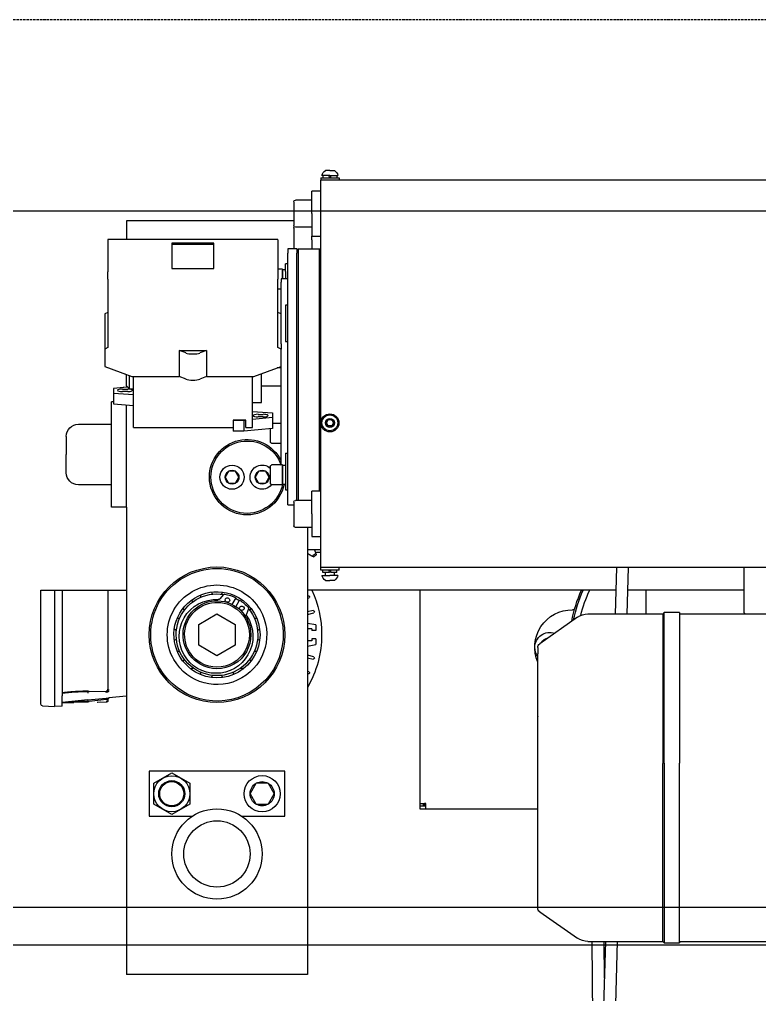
# Model space of a CAD drawing. Extents: x -1899985 to 1774885, y 556286 to 2175695.
# Drawn here: x -1111464 to -1110691, y 576451 to 577467 of the extents above; entities that cross this region are included whole.
import ezdxf

# ---------------------------------------------------------------- set-up
doc = ezdxf.new("R2010")
doc.units = 0
doc.header["$LTSCALE"] = 10
doc.header["$MEASUREMENT"] = 0
doc.linetypes.add('20剖面图$0$DASH', pattern=[0.35, 0.25, -0.1])
for name, color, linetype in [('20剖面图$0$A-LIN-V', 9, 'Continuous'), ('20剖面图$0$EWHS5T6M-1', 7, 'Continuous'), ('20剖面图$0$EWHS5T6M-3', 7, 'Continuous'), ('20剖面图$0$FHSGH10105-主梁-04', 7, 'Continuous'), ('20剖面图$0$FHSGH10105-主梁-06', 7, 'Continuous'), ('20剖面图$0$S-SB', 21, 'Continuous'), ('20剖面图$0$零件1^葫芦小车', 7, 'Continuous'), ('A-LIN-V', 9, 'Continuous')]:
    doc.layers.add(name, color=color, linetype=linetype)

# ---------------------------------------------------------------- blocks, each defined once
blk = doc.blocks.new('20剖面图$0$n44')
at = {"color": 3}
for p, q in [((1561181.8, -79435.6), (1561092.4, -79435.6)), ((1560515.7, -79801.8), (1560515.7, -79803.4))]:
    blk.add_line(p, q, dxfattribs=at)
at = {"color": 6, "linetype": '20剖面图$0$DASH'}
blk.add_lwpolyline([(1563769.3, -78840.6), (1555174.3, -78840.6), (1555174.3, -81443.1)], dxfattribs=at)
at = {"layer": '20剖面图$0$EWHS5T6M-1', "color": 3, "linetype": 'Continuous'}
for p, q in [((1560550.3, -79460.5), (1560550.3, -79435.6)), ((1560786, -79658), (1560786, -79435.6)), ((1560786, -79663.9), (1560786, -79435.6)), ((1560903.8, -79435.6), (1560903.8, -79836.3)), ((1561092.4, -79435.6), (1561092.4, -79836.3)), ((1561111.9, -79435.6), (1561111.9, -79539.5)), ((1561159.8, -79435.6), (1561159.8, -79545.8)), ((1561167.7, -79435.6), (1561167.7, -79545.8)), ((1561181.8, -79545.8), (1561181.8, -79435.6)), ((1561181.8, -79545.8), (1561181.8, -79435.6)), ((1560903.8, -79444.3), (1560902.1, -79443.6)), ((1560902.9, -79441.5), (1560903.8, -79441.9)), ((1560625.1, -79456.1), (1560627.3, -79456.1)), ((1560897.7, -79456.9), (1560903.8, -79458.2)), ((1560903.8, -79460.8), (1560897.2, -79459.1)), ((1560998.1, -79460.4), (1560979.3, -79471.3)), ((1561017, -79471.3), (1560998.1, -79460.4)), ((1560895.1, -79471.9), (1560903.8, -79470.4)), ((1560895.1, -79471.9), (1560895.1, -79477.8)), ((1560895.1, -79477.8), (1560899, -79477.8)), ((1560899, -79475.8), (1560903.8, -79475.8)), ((1560899, -79475.8), (1560899, -79477.8)), ((1560979.3, -79471.3), (1560979.3, -79493)), ((1561017, -79493), (1561017, -79471.3)), ((1560895.1, -79486.5), (1560895.1, -79492.4)), ((1560895.1, -79486.5), (1560899, -79486.5)), ((1560899, -79486.5), (1560899, -79488.5)), ((1560903.8, -79493.9), (1560895.1, -79492.4)), ((1560899, -79488.5), (1560903.8, -79488.5)), ((1560979.3, -79493), (1560998.1, -79503.9)), ((1560998.1, -79503.9), (1561017, -79493)), ((1560897.2, -79505.2), (1560903.8, -79503.5)), ((1560903.8, -79506.1), (1560897.7, -79507.4)), ((1560902.1, -79520.7), (1560903.8, -79520)), ((1560903.8, -79522.4), (1560902.9, -79522.8)), ((1560903.8, -79537.3), (1560903.8, -79836.3)), ((1561092.4, -79546.2), (1561111.1, -79548)), ((1561092.4, -79546.2), (1561111.1, -79548)), ((1561111.1, -79548), (1561110.5, -79548)), ((1561110.5, -79548), (1561110.5, -79548)), ((1561111.1, -79548), (1561110.5, -79548)), ((1561110.5, -79548), (1561110.5, -79548)), ((1561111.9, -79539.5), (1561112.7, -79539.5)), ((1561131.4, -79541.3), (1561113.4, -79541)), ((1561132.7, -79550.1), (1561113.6, -79548.2)), ((1561132.7, -79550.1), (1561113.6, -79548.2)), ((1561131.4, -79541.3), (1561132.6, -79541.4)), ((1561159.8, -79556.7), (1561159.8, -79545.8)), ((1561167.7, -79545.8), (1561167.7, -79556.8)), ((1561181.8, -79554.6), (1561181.8, -79545.8)), ((1561181.8, -79554.6), (1561181.8, -79545.8)), ((1561111.9, -79549.5), (1561111.9, -79551.2)), ((1561113.4, -79552), (1561112.7, -79552)), ((1561112.7, -79552), (1561112.7, -79552)), ((1561112.7, -79552), (1561113.4, -79552)), ((1561113.4, -79549.7), (1561131.4, -79551.6)), ((1561122.9, -79552.2), (1561113.4, -79552)), ((1561122.8, -79552.2), (1561119.7, -79552.1)), ((1561123, -79552.2), (1561119.7, -79552.1)), ((1561132.6, -79551.6), (1561131.4, -79551.6)), ((1561132.6, -79551.6), (1561159.8, -79552.8)), ((1561132.6, -79552.4), (1561159.8, -79552.8)), ((1561159.8, -79552.7), (1561132.7, -79550.1)), ((1561132.7, -79550.1), (1561159.8, -79552.7)), ((1561159.8, -79552.7), (1561132.7, -79550.1)), ((1561132.7, -79550.1), (1561159.8, -79552.7)), ((1561159.8, -79552.8), (1561147.5, -79552.6)), ((1561159.8, -79556.7), (1561159.8, -79552.7)), ((1561159.8, -79556.7), (1561159.8, -79556.7)), ((1561159.8, -79556.7), (1561167.7, -79556.8)), ((1561159.8, -79556.7), (1561167.7, -79556.8)), ((1561159.8, -79556.7), (1561159.8, -79556.7)), ((1561159.8, -79556.7), (1561167.7, -79556.8)), ((1561159.8, -79556.7), (1561167.7, -79556.8)), ((1561180.3, -79556.1), (1561167.7, -79556.8)), ((1561180.3, -79556.1), (1561167.7, -79556.8)), ((1561180.3, -79556.1), (1561167.7, -79556.8)), ((1561180.3, -79556.1), (1561167.7, -79556.8)), ((1561167.7, -79556.8), (1561167.7, -79556.8)), ((1561167.7, -79556.8), (1561167.7, -79556.8)), ((1560781.7, -79659.6), (1560780.1, -79658)), ((1560780.1, -79658), (1560781.7, -79658)), ((1560780.1, -79659.6), (1560780.1, -79658)), ((1560781.7, -79659.6), (1560780.1, -79658)), ((1560780.1, -79663.9), (1560780.1, -79659.6)), ((1560780.1, -79660.8), (1560786, -79660.8)), ((1560786, -79658), (1560781.7, -79658)), ((1560782.8, -79660.7), (1560782.8, -79658)), ((1560782.8, -79660.7), (1560786, -79660.7)), ((1560786, -79660.7), (1560786, -79658)), ((1560786, -79663.9), (1560786, -79660.8)), ((1560663.4, -79663.9), (1560780.1, -79663.9)), ((1560663.4, -79663.9), (1560786, -79663.9)), ((1560780.1, -79663.9), (1560786, -79663.9))]:
    blk.add_line(p, q, dxfattribs=at)
for centre, radius, start, end in [((1560481.1, -79495.3), 141.4, 13.6474, 24.975), ((1560481.1, -79495.3), 147.7, 11.1841, 23.8445), ((1560481.1, -79495.3), 149.3, 10.5591, 23.5782), ((1560998.1, -79482.1), 109.2, 154.7877, 180), ((1560998.1, -79482.1), 109.2, 154.7877, 180), ((1560902.5, -79442.5), 1.1, 69, 246), ((1560627.3, -79495.3), 39.3, 336.9261, 90), ((1560897.5, -79458), 1.1, 78, 255), ((1560650.8, -79495.3), 15.7, 0, 108.9767), ((1560650.8, -79495.3), 10.2, 29.7951, 80.2049), ((1560650.8, -79495.3), 9.43, 43.5764, 66.4236), ((1560998.1, -79482.1), 109.2, 180, 210.3098), ((1560998.1, -79482.1), 109.2, 180, 210.3098), ((1560650.8, -79495.3), 15.7, 323.1301, 0), ((1560897.5, -79506.3), 1.1, 105, 282), ((1560902.5, -79521.7), 1.1, 114, 291), ((1561111.2, -80977.6), 1438.1, 89.9717, 90.0283), ((1561110.3, -79549.5), 1.57, 0.0067, 84.4934), ((1561110.3, -79549.5), 1.57, 0, 84.5), ((1561113.6, -79538.8), 3.54, 224.3744, 269.1688), ((1561110.2, -79575.9), 27.9, 83.1236, 88.2406), ((1561110.2, -79575.9), 27.9, 83.1236, 88.2406), ((1561113.5, -79539.5), 1.57, 180, 216.594), ((1561113.5, -79539.5), 1.57, 180, 269), ((1561113.5, -79539.4), 1.58, 216.7224, 268.8717), ((1561124.5, -79540.6), 11.1, 177.9665, 182.0335), ((1561084.1, -79546.4), 29.6, 353.4425, 356.447), ((1561135.7, -79705.9), 164.6, 81.5673, 91.0684), ((1561112.7, -79551.2), 0.784, 179.847, 269.153), ((1561112.7, -79551.2), 0.784, 179.8571, 269.1429), ((1561111.4, -79560.3), 10.8, 78.9856, 85.6242), ((1561124.7, -79551.6), 11.3, 178.0016, 181.9984), ((1561112.8, -79549.3), 19.9, 353.3641, 357.7081), ((1561180.2, -79554.6), 1.57, 273, 0), ((1561180.2, -79554.6), 1.57, 273, 0), ((1561180.2, -79554.6), 1.57, 273, 0), ((1561180.2, -79554.6), 1.57, 273, 0), ((1561045.3, -79647.8), 12.6, 0, 180), ((1561045.3, -79647.8), 12.6, 180, 0), ((1560998.1, -79710.6), 47.1, 90, 270), ((1560998.1, -79710.6), 47.1, 270, 90), ((1560998.1, -79710.6), 34.6, 90, 270), ((1560998.1, -79710.6), 34.6, 270, 90)]:
    blk.add_arc(centre, radius, start, end, dxfattribs=at)
for points, degree, knots in [([(1561112.2, -79549.6), (1561112.2, -79549.2), (1561112.1, -79548.8), (1561111.7, -79548.2), (1561111.4, -79548), (1561111.1, -79548)], 3, [0, 0, 0, 0, 0.497, 0.497, 1, 1, 1, 1]), ([(1561113.6, -79542.4), (1561113.6, -79542), (1561113.6, -79541.7), (1561113.5, -79541.2), (1561113.5, -79541), (1561113.4, -79541)], 3, [0, 0, 0, 0, 0.5, 0.5, 1, 1, 1, 1]), ([(1561159.8, -79542.6), (1561159.4, -79542.5), (1561158.9, -79542.4), (1561156.6, -79542), (1561152.5, -79541.6), (1561148.4, -79541.2), (1561143, -79540.9), (1561138, -79540.7), (1561132.6, -79540.6)], 2, [0.1931582, 0.1931582, 0.1931582, 0.25, 0.25, 0.5, 0.5, 0.75, 0.75, 1, 1, 1]), ([(1561132.6, -79541.4), (1561132.6, -79541.4), (1561132.7, -79541.6), (1561132.7, -79542.1), (1561132.7, -79542.5), (1561132.7, -79542.9)], 3, [0, 0, 0, 0, 0.5, 0.5, 1, 1, 1, 1]), ([(1561113.4, -79551.2), (1561113, -79551.2), (1561112.6, -79551.2), (1561112.1, -79551.2), (1561111.9, -79551.2), (1561111.9, -79551.2)], 3, [0, 0, 0, 0, 0.5, 0.5, 1, 1, 1, 1]), ([(1560782.8, -79660.7), (1560782.8, -79660.5), (1560782.7, -79660.4), (1560782.3, -79660), (1560782, -79659.8), (1560781.7, -79659.6)], 3, [0, 0, 0, 0, 0.5, 0.5, 1, 1, 1, 1]), ([(1560781.7, -79659.6), (1560781.9, -79659.9), (1560782.1, -79660.2), (1560782.4, -79660.6), (1560782.6, -79660.8), (1560782.8, -79660.8)], 3, [0, 0, 0, 0, 0.5, 0.5, 1, 1, 1, 1])]:
    blk.add_open_spline(points, degree=degree, knots=knots, dxfattribs=at)
at = {"layer": '20剖面图$0$EWHS5T6M-3', "color": 3, "linetype": 'Continuous'}
for p, q in [((1560880.3, -78998), (1560875.5, -78998)), ((1560880.3, -78998), (1560885, -78998)), ((1560883.9, -78998), (1560883.9, -78998)), ((1559975.1, -79008.2), (1560889.7, -79008.2)), ((1559975.1, -79008.2), (1560889.7, -79008.2)), ((1560889.7, -79005.7), (1560870.8, -79005.7)), ((1560870.8, -79005.7), (1560870.8, -79008.2)), ((1560880.3, -79003.2), (1560872, -79003.2)), ((1560873, -79003.2), (1560873, -79005.7)), ((1560879.9, -79003.2), (1560879.3, -79005.7)), ((1560880.3, -79003.2), (1560888.5, -79003.2)), ((1560880.6, -79005.7), (1560881.2, -79003.2)), ((1560887.6, -79003.2), (1560887.6, -79005.7)), ((1560889.7, -79005.7), (1560889.7, -79008.2)), ((1560889.7, -79049.8), (1560889.7, -79008.2)), ((1560889.7, -79019.5), (1560889.7, -79008.2)), ((1560889.7, -79019.5), (1560899.1, -79019.5)), ((1560889.7, -79019.5), (1560899.1, -79019.5)), ((1560899.1, -79043), (1560899.1, -79019.5)), ((1560899.1, -79028.9), (1560899.1, -79019.5)), ((1560899.1, -79028.9), (1560916.1, -79028.9)), ((1560899.1, -79028.9), (1560916.1, -79028.9)), ((1560918, -79030.8), (1560918, -79055.3)), ((1560918, -79030.8), (1560918, -79050.6)), ((1560889.7, -79370.4), (1560889.7, -79049.8)), ((1560899.1, -79043), (1560899.1, -79066.6)), ((1560918, -79050.6), (1561079.8, -79050.6)), ((1560918, -79050.6), (1561079.8, -79050.6)), ((1561079.8, -79050.6), (1561092.4, -79050.6)), ((1561079.8, -79050.6), (1561092.4, -79050.6)), ((1561092.4, -79050.6), (1561092.4, -79070)), ((1561092.4, -79050.6), (1561092.4, -79070)), ((1560899.1, -79057.2), (1560916.1, -79057.2)), ((1560918, -79058.2), (1560918, -79079.7)), ((1560899.1, -79066.6), (1560889.7, -79066.6)), ((1560899.1, -79070.4), (1560899.1, -79066.6)), ((1560899.1, -79070.4), (1560899.1, -79079.7)), ((1560934.5, -79070.2), (1560934.5, -79070)), ((1560934.5, -79070), (1561112, -79070)), ((1560934.5, -79070.2), (1560934.5, -79103.6)), ((1561092.4, -79070), (1561112, -79070)), ((1561112, -79070), (1561112, -79070.2)), ((1561112, -79070), (1561112, -79070.2)), ((1561112, -79070.2), (1561112, -79103.6)), ((1561112, -79070.2), (1561112, -79103.6)), ((1560889.7, -79081.3), (1560891.3, -79079.7)), ((1560891.3, -79332.5), (1560891.3, -79079.7)), ((1560913.3, -79079.7), (1560891.3, -79079.7)), ((1560913.3, -79079.7), (1560913.3, -79342)), ((1560914.8, -79081.3), (1560913.3, -79079.7)), ((1560914.8, -79079.7), (1560914.8, -79084.2)), ((1560914.8, -79079.7), (1560924.3, -79079.7)), ((1560924.3, -79079.7), (1560924.3, -79084.2)), ((1561001.3, -79073.7), (1561045.3, -79073.7)), ((1561001.3, -79100.1), (1561001.3, -79073.7)), ((1561001.3, -79075.2), (1561045.3, -79075.2)), ((1561045.3, -79073.7), (1561045.3, -79100.1)), ((1560914.8, -79342), (1560914.8, -79084.2)), ((1560924.3, -79146.5), (1560924.3, -79084.2)), ((1560924.3, -79095.5), (1560926.6, -79095.5)), ((1560926.6, -79103.3), (1560926.6, -79095.5)), ((1560926.6, -79101.5), (1560929.9, -79101.5)), ((1560929.9, -79101.3), (1560929.9, -79101)), ((1560929.9, -79101), (1560934.5, -79101)), ((1560929.9, -79101.3), (1560929.9, -79111.1)), ((1560929.9, -79111.1), (1560929.9, -79101.9)), ((1561045.3, -79100.1), (1561001.3, -79100.1)), ((1560924.3, -79111.1), (1560931.3, -79111.1)), ((1560926.6, -79103.3), (1560926.6, -79111.1)), ((1560931.3, -79111.1), (1560931.3, -79114.6)), ((1560934.5, -79103.6), (1560934.5, -79111.3)), ((1560934.5, -79182.6), (1560934.5, -79111.3)), ((1561112, -79111.3), (1561112, -79103.6)), ((1561112, -79111.3), (1561112, -79103.6)), ((1561112, -79111.3), (1561112, -79182.6)), ((1561112, -79111.3), (1561112, -79146)), ((1560931.3, -79178.8), (1560931.3, -79114.6)), ((1560934.5, -79121.4), (1560931.3, -79121.4)), ((1560924.3, -79138.6), (1560926.6, -79138.6)), ((1560926.6, -79138.6), (1560926.6, -79167.9)), ((1560924.3, -79328.9), (1560924.3, -79146.5)), ((1560931.3, -79147.5), (1560934.5, -79146)), ((1561112, -79146), (1561115.2, -79147.5)), ((1561112, -79146), (1561115.2, -79147.5)), ((1561115.2, -79147.5), (1561115.2, -79184.2)), ((1561115.2, -79147.5), (1561115.2, -79184.2)), ((1560926.6, -79167.9), (1560926.6, -79176.4)), ((1560926.6, -79176.4), (1560924.3, -79176.4)), ((1560931.3, -79178.8), (1560931.3, -79184.2)), ((1560931.3, -79184.2), (1560934.5, -79182.6)), ((1561112, -79182.6), (1561115.2, -79184.2)), ((1560931.3, -79202.4), (1560931.3, -79184.2)), ((1561009.1, -79185.7), (1561016.1, -79188.3)), ((1561037.4, -79185.7), (1561009.1, -79185.7)), ((1561009.1, -79185.7), (1561009.1, -79213)), ((1561030.4, -79188.3), (1561037.4, -79185.7)), ((1561037.4, -79185.7), (1561037.4, -79213)), ((1561115.2, -79184.2), (1561115.2, -79202.4)), ((1561115.2, -79184.2), (1561115.2, -79202.4)), ((1560931.3, -79304.9), (1560931.3, -79202.4)), ((1560959.6, -79213), (1560931.3, -79202.4)), ((1561115.2, -79202.4), (1561086.9, -79213)), ((1561115.2, -79202.4), (1561092.4, -79210.9)), ((1560931.3, -79203.8), (1560935.3, -79203.8)), ((1560951.8, -79240), (1560951.8, -79210.4)), ((1561009.1, -79213), (1560959.6, -79213)), ((1560961.2, -79265.9), (1560961.2, -79213)), ((1561009.1, -79213), (1561016.1, -79215.7)), ((1561030.4, -79215.7), (1561037.4, -79213)), ((1561086.9, -79213), (1561037.4, -79213)), ((1561085.3, -79265.9), (1561085.3, -79213)), ((1561089.3, -79225.8), (1561089.3, -79212.1)), ((1561092.4, -79222.7), (1561092.4, -79210.9)), ((1561092.4, -79222.7), (1561092.4, -79210.9)), ((1560951.8, -79222.7), (1560931.3, -79222.7)), ((1561092.4, -79222.7), (1561089.3, -79225.8)), ((1561091.3, -79223.8), (1561106.1, -79225.2)), ((1561092.4, -79222.7), (1561092.4, -79223.9)), ((1561092.4, -79222.7), (1561092.4, -79223.9)), ((1561092.4, -79223.9), (1561106.1, -79225.2)), ((1561089.3, -79225.8), (1561085.3, -79225.8)), ((1561106.1, -79230.1), (1561085.3, -79231.6)), ((1561096.7, -79225.9), (1561091.2, -79225.9)), ((1561091.2, -79228.5), (1561096.7, -79228.5)), ((1561106.1, -79225.2), (1561106.1, -79230.1)), ((1561106.1, -79225.2), (1561106.1, -79230.1)), ((1561106.1, -79230.1), (1561106.1, -79241.4)), ((1561106.1, -79230.1), (1561106.1, -79239.2)), ((1560961.2, -79240), (1560951.8, -79240)), ((1561106.1, -79241.4), (1561085.3, -79243)), ((1561092.4, -79349.2), (1561092.4, -79242.5)), ((1561106.1, -79239.2), (1561108.1, -79239.2)), ((1561106.1, -79239.2), (1561108.1, -79239.2)), ((1561108.1, -79349.2), (1561108.1, -79239.2)), ((1561108.1, -79262.8), (1561108.1, -79239.2)), ((1560961.2, -79249.2), (1560940.3, -79250.8)), ((1560940.3, -79250.8), (1560940.3, -79255.7)), ((1560955.3, -79252.3), (1560949.8, -79252.3)), ((1560878.4, -79258.1), (1560876.6, -79261.2)), ((1560876.6, -79261.2), (1560878.4, -79264.3)), ((1560878.4, -79258.1), (1560882.1, -79258.1)), ((1560878.4, -79264.3), (1560882.1, -79264.3)), ((1560883.9, -79261.2), (1560882.1, -79258.1)), ((1560882.1, -79264.3), (1560883.9, -79261.2)), ((1560931.3, -79262), (1560940.3, -79262)), ((1560940.3, -79255.7), (1560940.3, -79267.1)), ((1560940.3, -79255.7), (1560961.2, -79257.7)), ((1560949.8, -79255), (1560955.3, -79255)), ((1560968.1, -79265.9), (1560968.1, -79258.3)), ((1560968.1, -79258.3), (1560970.2, -79258.5)), ((1560981.2, -79258.3), (1560968.1, -79258.3)), ((1560970.2, -79258.5), (1560970.2, -79269.9)), ((1560970.2, -79258.5), (1560981.2, -79258.5)), ((1560981.2, -79258.5), (1560981.2, -79258.3)), ((1560981.2, -79258.5), (1560981.2, -79269.9)), ((1561108.1, -79262.8), (1561142.7, -79262.8)), ((1561108.1, -79262.8), (1561142.7, -79262.8)), ((1560940.3, -79267.1), (1560970.2, -79269.9)), ((1560942.5, -79267.3), (1560942.5, -79281.2)), ((1560968.1, -79265.9), (1560961.2, -79265.9)), ((1560970.2, -79269.9), (1560981.2, -79269.9)), ((1561085.3, -79265.9), (1560981.2, -79265.9)), ((1560941.2, -79282.4), (1560931.3, -79282.4)), ((1561155.3, -79275.3), (1561155.3, -79294.2)), ((1561155.3, -79275.3), (1561155.3, -79294.2)), ((1560926.6, -79292.8), (1560924.3, -79292.8)), ((1560926.6, -79292.8), (1560926.6, -79307.5)), ((1561155.3, -79313.1), (1561155.3, -79294.2)), ((1561155.3, -79313.1), (1561155.3, -79294.2)), ((1560929.9, -79305.5), (1560929.9, -79305.1)), ((1560929.9, -79305.1), (1560941.2, -79305.1)), ((1560926.6, -79305.7), (1560929.9, -79305.7)), ((1560926.6, -79307.5), (1560926.6, -79331)), ((1560929.9, -79305.5), (1560929.9, -79325.5)), ((1560929.9, -79325), (1560929.9, -79306)), ((1560942.5, -79306.7), (1560942.5, -79306.4)), ((1560942.5, -79306.7), (1560942.5, -79324.3)), ((1560943.8, -79317.6), (1560947.3, -79311.6)), ((1560947.5, -79311.5), (1560947.3, -79311.5)), ((1560947.3, -79311.5), (1560947.3, -79311.6)), ((1560947.5, -79311.5), (1560954.5, -79311.5)), ((1560954.6, -79311.5), (1560954.5, -79311.5)), ((1560954.7, -79311.6), (1560954.6, -79311.5)), ((1560954.7, -79311.6), (1560958.2, -79317.6)), ((1560975.2, -79317.6), (1560978.7, -79311.6)), ((1560978.8, -79311.5), (1560978.7, -79311.6)), ((1560978.9, -79311.5), (1560978.8, -79311.5)), ((1560978.9, -79311.5), (1560985.9, -79311.5)), ((1560986, -79311.5), (1560985.9, -79311.5)), ((1560986.1, -79311.6), (1560986, -79311.5)), ((1560986.1, -79311.6), (1560989.6, -79317.6)), ((1560929.9, -79325), (1560926.6, -79325)), ((1560941.2, -79325.5), (1560929.9, -79325.5)), ((1560943.8, -79317.6), (1560943.7, -79317.8)), ((1560943.7, -79317.8), (1560943.8, -79317.9)), ((1560947.3, -79323.9), (1560943.8, -79317.9)), ((1560947.3, -79323.9), (1560947.3, -79324.1)), ((1560947.3, -79324.1), (1560947.5, -79324.1)), ((1560954.5, -79324.1), (1560954.6, -79324.1)), ((1560954.6, -79324.1), (1560954.7, -79323.9)), ((1560958.2, -79317.9), (1560954.7, -79323.9)), ((1560958.2, -79317.8), (1560958.2, -79317.6)), ((1560958.2, -79317.9), (1560958.2, -79317.8)), ((1560975.2, -79317.6), (1560975.1, -79317.8)), ((1560975.1, -79317.8), (1560975.2, -79317.9)), ((1560978.7, -79323.9), (1560975.2, -79317.9)), ((1560978.7, -79323.9), (1560978.8, -79324.1)), ((1560978.8, -79324.1), (1560978.9, -79324.1)), ((1560985.9, -79324.1), (1560986, -79324.1)), ((1560986, -79324.1), (1560986.1, -79323.9)), ((1560989.6, -79317.9), (1560986.1, -79323.9)), ((1560989.7, -79317.8), (1560989.6, -79317.6)), ((1560989.6, -79317.9), (1560989.7, -79317.8)), ((1561142.7, -79325.6), (1561108.1, -79325.6)), ((1561108.1, -79349.2), (1561108.1, -79325.6)), ((1561142.7, -79325.6), (1561108.1, -79325.6)), ((1560889.7, -79332.5), (1560899.1, -79332.5)), ((1560899.1, -79356.1), (1560899.1, -79332.5)), ((1560924.3, -79346.8), (1560924.3, -79328.9)), ((1560926.6, -79331), (1560924.3, -79331)), ((1560899.1, -79342), (1560916.1, -79342)), ((1560918, -79343.9), (1560918, -79368.4)), ((1560899.1, -79356.1), (1560899.1, -79379.7)), ((1560924.3, -79346.8), (1560918, -79346.8)), ((1561092.4, -79349.2), (1561092.4, -79836.3)), ((1561092.4, -79349.2), (1561108.1, -79349.2)), ((1561092.4, -79349.2), (1561092.4, -79435.6)), ((1561092.4, -79349.2), (1561108.1, -79349.2)), ((1560889.7, -79412.1), (1560889.7, -79370.4)), ((1560899.1, -79370.3), (1560916.1, -79370.3)), ((1560903.8, -79370.3), (1560903.8, -79393.2)), ((1560899.1, -79379.7), (1560889.7, -79379.7)), ((1560903.8, -79393.2), (1560889.7, -79393.2)), ((1560903.8, -79393.2), (1560903.8, -79836.3)), ((1560894.4, -79398.6), (1560894.9, -79396.9)), ((1560898.6, -79400.1), (1560897, -79400.8)), ((1559975.1, -79412.1), (1560889.7, -79412.1)), ((1560448.1, -79459.1), (1560448.1, -79412.1)), ((1560870.8, -79414.6), (1560870.8, -79412.1)), ((1560870.8, -79414.6), (1560889.7, -79414.6)), ((1560873, -79417.1), (1560873, -79414.6)), ((1560873, -79417.1), (1560879.3, -79417.1)), ((1560875.5, -79419.8), (1560875.5, -79417.1)), ((1560879.9, -79414.6), (1560879.3, -79417.1)), ((1560880.6, -79417.1), (1560881.2, -79414.6)), ((1560880.6, -79417.1), (1560887.6, -79417.1)), ((1560885, -79419.8), (1560885, -79417.1)), ((1560887.6, -79417.1), (1560887.6, -79414.6)), ((1560889.7, -79414.6), (1560889.7, -79412.1)), ((1560872, -79420.2), (1560880.3, -79420.2)), ((1560875.5, -79425.4), (1560880.3, -79425.4)), ((1560888.5, -79420.2), (1560880.3, -79420.2)), ((1560885, -79425.4), (1560880.3, -79425.4)), ((1560883.9, -79425.4), (1560883.9, -79425.4)), ((1560978.4, -79452.8), (1560974.5, -79446)), ((1560978.6, -79443.6), (1560982.5, -79450.4)), ((1560994.8, -79444.6), (1560991.1, -79440.1)), ((1560965.2, -79455), (1560967.2, -79460.5)), ((1560379.8, -79460.5), (1560515.7, -79460.5)), ((1560448.1, -79459.1), (1560446.6, -79460.5)), ((1560515.7, -79458.9), (1560515.7, -79616.1)), ((1560515.7, -79458.9), (1560531.4, -79458.9)), ((1560531.4, -79616.1), (1560531.4, -79458.9)), ((1560531.4, -79458.9), (1560533, -79460.5)), ((1560533, -79460.5), (1560533, -79616.3)), ((1560533, -79460.5), (1560611.2, -79460.5)), ((1560622, -79463.9), (1560661.4, -79491.5)), ((1560663.4, -79495.3), (1560663.4, -79501.9)), ((1560663.4, -79502), (1560663.4, -79501.9)), ((1560663.4, -79567.3), (1560663.4, -79502)), ((1560903.8, -79537.3), (1560903.8, -79836.3)), ((1561092.4, -79546.2), (1561092.4, -79836.3)), ((1560663.4, -79567.3), (1560663.4, -79567.6)), ((1560663.4, -79619.3), (1560663.4, -79567.6)), ((1560515.7, -79803.4), (1560515.7, -79616.1)), ((1560531.4, -79616.1), (1560531.4, -79803.4)), ((1560533, -79801.8), (1560533, -79616.3)), ((1560663.4, -79672.9), (1560663.4, -79619.3)), ((1560927.4, -79624.2), (1561068.8, -79624.2)), ((1560927.4, -79671.3), (1560927.4, -79624.2)), ((1561045.3, -79626), (1561026.4, -79636.9)), ((1561064.1, -79636.9), (1561045.3, -79626)), ((1561068.8, -79624.2), (1561068.8, -79671.3)), ((1560938.4, -79647.5), (1560944.5, -79637)), ((1560944.6, -79636.8), (1560944.5, -79637)), ((1560944.9, -79636.8), (1560944.6, -79636.8)), ((1560944.9, -79636.8), (1560957.1, -79636.8)), ((1560957.3, -79636.8), (1560957.1, -79636.8)), ((1560957.5, -79637), (1560957.3, -79636.8)), ((1560957.5, -79637), (1560963.5, -79647.5)), ((1561026.4, -79636.9), (1561026.4, -79658.7)), ((1560938.4, -79647.5), (1560938.3, -79647.8)), ((1560938.3, -79647.8), (1560938.4, -79648)), ((1560944.5, -79658.5), (1560938.4, -79648)), ((1560963.5, -79648), (1560957.5, -79658.5)), ((1560963.7, -79647.8), (1560963.5, -79647.5)), ((1560963.5, -79648), (1560963.7, -79647.8)), ((1560944.5, -79658.5), (1560944.6, -79658.8)), ((1560944.6, -79658.8), (1560944.9, -79658.8)), ((1560957.1, -79658.8), (1560957.3, -79658.8)), ((1560957.3, -79658.8), (1560957.5, -79658.5)), ((1561026.4, -79658.7), (1561045.3, -79669.5)), ((1561045.3, -79669.5), (1561064.1, -79658.7)), ((1560663.4, -79672.9), (1560663.4, -79663.9)), ((1560663.4, -79751), (1560663.4, -79673.2)), ((1560663.4, -79751), (1560663.4, -79673.2)), ((1560972.1, -79671.3), (1560927.4, -79671.3)), ((1561068.8, -79671.3), (1561024.2, -79671.3)), ((1560663.4, -79767), (1560663.4, -79751.2)), ((1560663.4, -79767), (1560663.4, -79751.2)), ((1560661.4, -79770.8), (1560622, -79798.4)), ((1560661.4, -79770.8), (1560622, -79798.4)), ((1560515.7, -79801.8), (1560379.8, -79801.8)), ((1560515.7, -79801.8), (1560379.8, -79801.8)), ((1560531.4, -79803.4), (1560515.7, -79803.4)), ((1560531.4, -79803.4), (1560515.7, -79803.4)), ((1560533, -79801.8), (1560531.4, -79803.4)), ((1560533, -79801.8), (1560531.4, -79803.4)), ((1560611.2, -79801.8), (1560533, -79801.8)), ((1560611.2, -79801.8), (1560533, -79801.8)), ((1560903.8, -79836.3), (1560916.4, -79836.3)), ((1560903.8, -79836.3), (1561092.4, -79836.3)), ((1560916.4, -79836.3), (1561079.8, -79836.3)), ((1561079.8, -79836.3), (1561092.4, -79836.3))]:
    blk.add_line(p, q, dxfattribs=at)
for centre, radius, start, end in [((1560880.3, -79005), 8.45, 123.9117, 167.5145), ((1560880.3, -79005), 8.45, 12.4855, 56.0883), ((1560916.1, -79030.8), 1.89, 0, 90), ((1560916.1, -79030.8), 1.89, 0, 90), ((1560916.1, -79055.3), 1.89, 270, 0), ((1560916.1, -79058.2), 1.89, 0, 49.7275), ((1560880.3, -79261.2), 9.43, 0, 180), ((1560880.3, -79261.2), 8.25, 0, 180), ((1560880.3, -79261.2), 9.43, 180, 0), ((1560880.3, -79261.2), 8.25, 180, 0), ((1560880.3, -79261.2), 4.71, 0, 180), ((1560880.3, -79261.2), 4.71, 180, 0), ((1560880.3, -79261.2), 3.63, 120, 180), ((1560880.3, -79261.2), 3.63, 180, 240), ((1560880.3, -79261.2), 3.63, 60, 120), ((1560880.3, -79261.2), 3.63, 240, 300), ((1560880.3, -79261.2), 3.63, 0, 60), ((1560880.3, -79261.2), 3.63, 300, 0), ((1561142.7, -79275.3), 12.6, 0, 90), ((1561142.7, -79275.3), 12.6, 0, 90), ((1560966.7, -79317.8), 37.7, 0, 160.407), ((1560966.7, -79317.8), 39.3, 0, 154.1581), ((1560941.2, -79281.2), 1.26, 270, 0), ((1560941.2, -79306.4), 1.26, 0, 90), ((1560951, -79317.8), 12.6, 0, 132.4541), ((1560982.4, -79317.8), 12.6, 0, 180), ((1560951, -79317.8), 7.19, 120.9642, 179.0358), ((1560951, -79317.8), 7.19, 60.9642, 119.0358), ((1560951, -79317.8), 7.19, 0.9642, 59.0358), ((1560982.4, -79317.8), 7.19, 120.9642, 179.0358), ((1560982.4, -79317.8), 7.19, 60.9642, 119.0358), ((1560982.4, -79317.8), 7.19, 0.9642, 59.0358), ((1561142.7, -79313.1), 12.6, 270, 0), ((1561142.7, -79313.1), 12.6, 270, 0), ((1560966.7, -79317.8), 39.3, 190.8374, 0), ((1560966.7, -79317.8), 37.7, 191.0547, 0), ((1560951, -79317.8), 12.6, 218.2423, 0), ((1560941.2, -79324.3), 1.26, 270, 0), ((1560951, -79317.8), 7.19, 180.9642, 239.0358), ((1560951, -81711.3), 2387.2, 89.9163, 90.0837), ((1560951, -79317.8), 7.19, 240.9642, 299.0358), ((1560951, -79317.8), 7.19, 300.9642, 359.0358), ((1560982.4, -79317.8), 12.6, 180, 0), ((1560982.4, -79317.8), 7.19, 180.9642, 239.0358), ((1560982.4, -81711.3), 2387.2, 89.9163, 90.0837), ((1560982.4, -79317.8), 7.19, 240.9642, 299.0358), ((1560982.4, -79317.8), 7.19, 300.9642, 359.0358), ((1560916.1, -79343.9), 1.89, 0, 90), ((1560916.1, -79368.4), 1.89, 270, 0), ((1560966.7, -79317.8), 108.4, 228.1863, 229.9955), ((1560966.7, -79317.8), 106.9, 227.7942, 230.3876), ((1560998.1, -79482.1), 70.7, 0, 180), ((1560998.1, -79482.1), 69.1, 330, 150), ((1560880.3, -79418.4), 8.45, 192.4855, 236.0883), ((1560875.2, -79419.8), 0.393, 270, 0), ((1560885.4, -79419.8), 0.393, 180, 270), ((1560880.3, -79418.4), 8.45, 303.9117, 347.5145), ((1560998.1, -79482.1), 51.9, 330, 150), ((1560998.1, -79482.1), 44.9, 300, 120), ((1560998.1, -79482.1), 69.1, 150, 330), ((1560998.1, -79482.1), 44.9, 120, 300), ((1560998.1, -79482.1), 43.2, 123.1268, 139.1932), ((1560998.1, -79482.1), 42.6, 120, 123.173), ((1560998.1, -79482.1), 42.6, 116.827, 120), ((1560998.1, -79482.1), 43.2, 100.8068, 116.8732), ((1560998.1, -79482.1), 35.4, 300, 120), ((1560987.2, -79445.9), 2.36, 30, 210), ((1560987.2, -79445.9), 2.36, 210, 30), ((1560990.2, -79440.8), 1.1, 40, 100.8068), ((1560998.1, -79482.1), 42.6, 300, 99.4568), ((1560998.1, -79434.1), 7.07, 210.094, 233.3146), ((1560996.7, -79443.1), 2.36, 220, 273.4354), ((1560999.1, -79483.8), 38.5, 30, 93.4354), ((1560998.1, -79434.1), 7.07, 306.6854, 329.906), ((1561022.1, -79440.5), 7.07, 180, 203.3146), ((1561022.1, -79440.5), 7.07, 276.6854, 299.906), ((1560998.1, -79482.1), 51.9, 150, 330), ((1560998.1, -79482.1), 42.6, 139.789, 300), ((1560956.5, -79458.1), 7.07, 6.6854, 29.906), ((1560998.1, -79482.1), 35.4, 120, 300), ((1560998.1, -79482.1), 33.8, 120, 300), ((1560966.2, -79454.6), 1.1, 139.1932, 200), ((1560972.2, -79454.5), 2.36, 30, 210), ((1560972.2, -79454.5), 2.36, 210, 30), ((1560998.1, -79482.1), 33.8, 300, 120), ((1561039.7, -79458.1), 7.07, 150.094, 173.3146), ((1560611.2, -79479.3), 18.9, 55, 90), ((1560956.5, -79458.1), 7.07, 270.094, 293.3146), ((1560999.1, -79483.8), 38.5, 146.5646, 210), ((1560999.1, -79483.8), 38.5, 210, 30), ((1560965, -79461.3), 2.36, 326.5646, 20), ((1561039.7, -79458.1), 7.07, 246.6854, 269.906), ((1560950.1, -79482.1), 7.07, 36.6854, 59.906), ((1561046.2, -79482.1), 7.07, 120.094, 143.3146), ((1560998.1, -79482.1), 70.7, 180, 0), ((1560950.1, -79482.1), 7.07, 300.094, 323.3146), ((1561046.2, -79482.1), 7.07, 216.6854, 239.906), ((1560658.7, -79495.3), 4.71, 0, 55), ((1560657.9, -79502), 5.52, 359.9999, 1.295), ((1560956.5, -79506.2), 7.07, 66.6854, 89.906), ((1560956.5, -79506.2), 7.07, 330.094, 353.3146), ((1561039.7, -79506.2), 7.07, 186.6854, 209.906), ((1561039.7, -79506.2), 7.07, 90.094, 113.3146), ((1560974.1, -79523.8), 7.07, 96.6854, 119.906), ((1561022.1, -79523.8), 7.07, 60.094, 83.3146), ((1560974.1, -79523.8), 7.07, 0.094, 23.3146), ((1560998.1, -79530.2), 7.07, 126.6854, 149.906), ((1560998.1, -79530.2), 7.07, 30.094, 53.3146), ((1561022.1, -79523.8), 7.07, 156.6854, 180), ((1560632.7, -79567.6), 30.7, 359.9992, 0.5496), ((1560951, -79647.8), 18.9, 0, 180), ((1561045.3, -79647.8), 18.8, 90, 270), ((1561045.3, -79647.8), 18.8, 270, 90), ((1560951, -79647.8), 12.6, 121.045, 178.955), ((1560951, -79647.8), 12.6, 61.045, 118.955), ((1560951, -79647.8), 12.6, 1.045, 58.955), ((1561045.3, -79647.8), 13.6, 90, 270), ((1561045.3, -79647.8), 13.6, 270, 90), ((1557677.5, -79647.8), 3386.6, 359.8158, 0.1842), ((1560951, -79647.8), 18.9, 180, 0), ((1560951, -79647.8), 12.6, 181.045, 238.955), ((1560951, -79647.8), 12.6, 301.045, 358.955), ((1560951, -79647.8), 12.6, 241.045, 298.955), ((1560951, -85424.3), 5765.5, 89.93952, 90.06048), ((1560632.7, -79672.9), 30.7, 359.4504, 0.0008), ((1560632.7, -79672.9), 30.7, 359.4504, 0.0008), ((1560657.9, -79751), 5.52, 358.705, 0.0001), ((1560657.9, -79751), 5.52, 358.705, 0.0001), ((1560658.7, -79767), 4.71, 305, 0), ((1560658.7, -79767), 4.71, 305, 0), ((1560611.2, -79782.9), 18.9, 270, 305), ((1560611.2, -79782.9), 18.9, 270, 305)]:
    blk.add_arc(centre, radius, start, end, dxfattribs=at)
at = {"layer": '20剖面图$0$EWHS5T6M-3', "color": 3, "linetype": 'Continuous', "extrusion": (0, 0, -1)}
for centre, major_axis, start_param, end_param in [((1561023.3, -79187.1), (-8.64, 0), 3.735005, 5.689773), ((1561023.3, -79214.4), (-8.64, 0), 3.735005, 5.689773), ((1561091.2, -79227.2), (5.11, 0), 1.564978, 4.712389), ((1561096.7, -79227.2), (5.11, 0), 4.712389, 6.283185), ((1561096.7, -79227.2), (-5.11, 0), 3.141593, 4.70657), ((1560949.8, -79253.6), (5.11, 0), 1.564978, 4.712389), ((1560955.3, -79253.6), (5.11, 0), 4.712389, 6.283185), ((1560955.3, -79253.6), (-5.11, 0), 3.141593, 4.70657)]:
    blk.add_ellipse(centre, major_axis=major_axis, ratio=0.258819, start_param=start_param, end_param=end_param, dxfattribs=at)
at = {"layer": '20剖面图$0$EWHS5T6M-3', "color": 3, "linetype": 'Continuous'}
blk.add_open_spline([(1560894.9, -79396.9), (1560895.6, -79394.9), (1560896.3, -79393.2)], degree=2, dxfattribs=at)
blk.add_open_spline([(1560903.8, -79396.9), (1560903.6, -79397.1), (1560903.4, -79397.3), (1560901.2, -79398.8), (1560898.6, -79400.1)], degree=2, knots=[0.7287121, 0.7287121, 0.7287121, 0.75, 0.75, 1, 1, 1], dxfattribs=at)
at = {"layer": '20剖面图$0$FHSGH10105-主梁-04', "color": 3, "linetype": 'Continuous'}
blk.add_line((1555299.5, -79040.6), (1563769.3, -79040.6), dxfattribs=at)
at = {"layer": '20剖面图$0$FHSGH10105-主梁-06', "color": 3, "linetype": 'Continuous'}
for p, q in [((1560889.7, -79396.3), (1560894.3, -79396.3)), ((1560448.1, -79435.6), (1560569.4, -79435.6)), ((1560582.1, -79435.6), (1560903.8, -79435.6)), ((1560786, -79435.6), (1560899.3, -79435.6)), ((1555503.3, -79766.3), (1563769.3, -79766.3)), ((1555299.5, -79805.6), (1563769.3, -79805.6))]:
    blk.add_line(p, q, dxfattribs=at)
at = {"layer": '20剖面图$0$零件1^葫芦小车', "color": 3, "linetype": 'Continuous'}
for p, q in [((1560570.1, -79460.5), (1560568.7, -79412.1)), ((1560581.4, -79412.1), (1560582.8, -79460.5)), ((1560590.6, -80158.2), (1560580.2, -79801.8)), ((1560592.8, -79801.8), (1560603.3, -80158.7)), ((1560593.9, -79840.2), (1560594.3, -79801.8)), ((1560606.9, -79801.8), (1560605.3, -79973.2))]:
    blk.add_line(p, q, dxfattribs=at)
blk = doc.blocks.new('20剖面图$0$G$C20E3758E')
at = {"layer": '20剖面图$0$S-SB', "xscale": -0.6363000000750548, "yscale": 0.6363000000750548, "zscale": 0.6363000000750548}
blk.add_blockref('20剖面图$0$n44', (994249.58, 52810.36), dxfattribs=at)
blk = doc.blocks.new('20剖面图')
at = {"layer": '20剖面图$0$A-LIN-V', "xscale": 1.571585729816195, "yscale": 1.571585729816195, "zscale": 1.571585729816195}
blk.add_blockref('20剖面图$0$G$C20E3758E', (-1112807.8, 573312.1), dxfattribs=at)

msp = doc.modelspace()

# ---------------------------------------------------------------- block references
at = {"layer": 'A-LIN-V'}
msp.add_blockref('20剖面图', (0, 0), dxfattribs=at)

doc.saveas('drawing.dxf')
